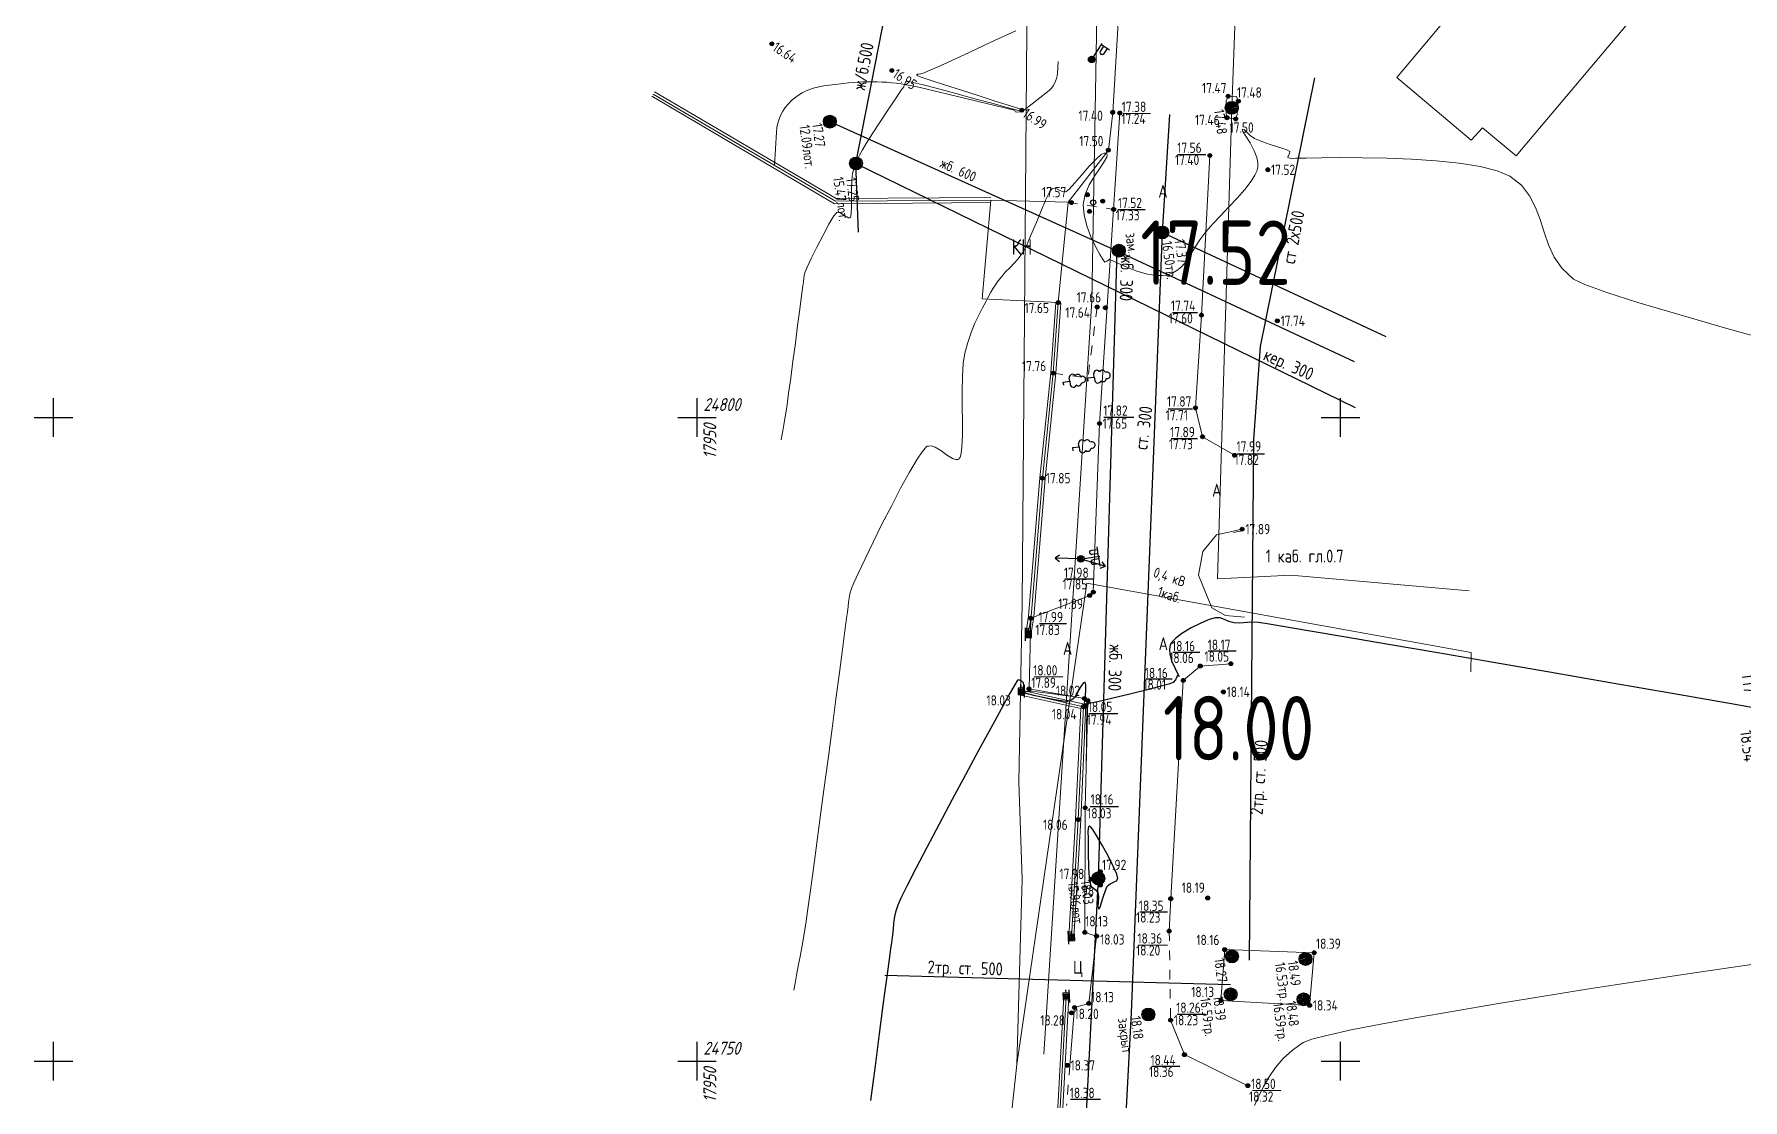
# Model space of a CAD drawing. Header units: metres. Extents: x 2491 to 4492, y 1184 to 2058.
# Drawn here: x 2490.5 to 2623.3, y 1753.3 to 1836 of the extents above; entities that cross this region are included whole.
import ezdxf
from ezdxf.enums import TextEntityAlignment as Align

# ---------------------------------------------------------------- set-up
doc = ezdxf.new("R2010")
doc.units = ezdxf.units.M
doc.linetypes.add('g5_01_5x1_5', pattern=[1.5, 0.75, -0.75])
for name, color, linetype, transparency in [('01_Геодезические пункты', 7, 'Continuous', 0.6), ('02_Сетка', 7, 'Continuous', 0.6), ('03_Здания и строения', 7, 'Continuous', 0.6), ('06_Инженерно-технические сооружения', 7, 'Continuous', 0.6), ('07_Объекты электропередачи', 7, 'Continuous', 0.6), ('10_Границы покрытий и угодий', 7, 'Continuous', 0.6), ('13_Растительность', 7, 'Continuous', 0.6), ('14_Ограждения', 7, 'Continuous', 0.6), ('19_Горизонтали', 7, 'Continuous', 0.6), ('30_Канализация', 7, 'Continuous', 0.6), ('31_Водопровод', 7, 'Continuous', 0.6), ('32_Теплосеть', 7, 'Continuous', 0.6), ('35_Телефон', 7, 'Continuous', 0.6), ('38_Кабели высокого напряжения', 7, 'Continuous', 0.6), ('44_Крышки колодцев', 7, 'Continuous', 0.6), ('45_Номера колодцев', 7, 'Continuous', 0.6), ('61_Отметки высоты поверхности', 7, 'Continuous', 0.6)]:
    doc.layers.add(name, color=color, linetype=linetype, transparency=transparency)
doc.layers.add('Сети_Горизонтали.Вспомогательные', color=1, linetype='Continuous', lineweight=9)
doc.layers.add('Сети_Горизонтали.Основные', color=1, linetype='Continuous', lineweight=30)
doc.layers.add('Сетка', color=7, linetype='Continuous')
doc.styles.add('LIKE11', font='GOST_0.TTF')
doc.styles.add('LIKE14', font='GOST_0.TTF')
doc.styles.add('LIKE17', font='GOST_0.TTF')
doc.styles.add('LIKE32', font='GOST_0.TTF')
doc.styles.add('LIKE36', font='GOST_0.TTF')
doc.styles.add('Line_GUGK', font='GOST_0.TTF')
doc.styles.get("Standard").update_dxf_attribs({"font": 'GOST_0.TTF'})
doc.linetypes.add('133_2', pattern='A,4,[27,GUGK_2005.shx,S=0.8,R=0,X=0,Y=0],4,-2', length=10)
doc.linetypes.add('g5_119_1', pattern='A,4,-1,[31,GUGK_2005.shx,S=0.1,R=0,X=0,Y=0],0.35,[31,GUGK_2005.shx,S=0.08,R=0,X=0,Y=0],3.3,[31,GUGK_2005.shx,S=0.08,R=180,X=0,Y=0],0.35,[31,GUGK_2005.shx,S=0.1,R=180,X=0,Y=0],-1', length=10)
doc.linetypes.add('g5_122_k', pattern='A,1,-1,1.5,-0.4,["К",Line_GUGK,S=1,R=0,X=0,Y=-0.5],-1.5,1.5,-1,4,-1,4,-1,3', length=20.9)
doc.linetypes.add('g5_122_kl', pattern='A,1,-1,1.5,-0.4,["Кл",Line_GUGK,S=1,R=0,X=0,Y=-0.5],-2.4,1.5,-1,4,-1,4,-1,3', length=21.8)
doc.linetypes.add('g5_122_t', pattern='A,1,-1,1.5,-0.4,["Т",Line_GUGK,S=1,R=0,X=0,Y=-0.5],-1.5,1.5,-1,4,-1,4,-1,3', length=20.9)
doc.linetypes.add('g5_122_v', pattern='A,1,-1,1.5,-0.4,["В",Line_GUGK,S=1,R=0,X=0,Y=-0.5],-1.5,1.5,-1,4,-1,4,-1,3', length=20.9)
doc.linetypes.add('g5_472', pattern='A,0,-4,[25,GUGK_2005.shx,S=0.4,R=0,X=0,Y=-0.2],0', length=4)
doc.linetypes.add('g5_475_1', pattern='A,1.25,[25,GUGK_2005.shx,S=0.4,R=0,X=0,Y=0],1.25', length=2.5)
doc.linetypes.add('g5_475_2', pattern='A,1.25,[25,GUGK_2005.shx,S=0.4,R=0,X=0,Y=0],1.25,-0.5', length=3)

# ---------------------------------------------------------------- blocks, each defined once
blk = doc.blocks.new('g5_115_1')
at = {"color": 0}
for points in [[(0, 0), (2, 0)], [(1.65, -0.25), (2, 0), (1.65, 0.25)]]:
    blk.add_lwpolyline(points, dxfattribs=at)
blk = doc.blocks.new('g5_117sv')
h = blk.add_hatch(color=255)
h.paths.add_polyline_path([(-0.04, 0.46, 0.390634), (-0.46, 0, 0.11106), (-0.42, -0.2), (-0.04, 0.02)])
h.paths.add_polyline_path([(0.04, 0.02), (0.42, -0.2, 0.11106), (0.46, 0, 0.390634), (0.04, 0.46)])
h.paths.add_polyline_path([(-0.38, -0.26, 0.524447), (0.38, -0.26), (0, -0.04)])
at = {"color": 0}
for points in [[(0, 0.5), (0, 0)], [(0, 0), (-0.43, -0.25)], [(0.43, -0.25), (0, 0)]]:
    blk.add_lwpolyline(points, dxfattribs=at)
blk.add_circle((0, 0), 0.5, dxfattribs=at)
blk = doc.blocks.new('g5_117t')
h = blk.add_hatch(color=255)
h.paths.add_polyline_path([(-0.04, -0.04), (-0.46, -0.04, 0.367426), (-0.04, -0.46)])
h.paths.add_polyline_path([(0.04, -0.46, 0.367426), (0.46, -0.04), (0.04, -0.04)])
h.paths.add_polyline_path([(0.46, 0.04, 0.921954), (-0.46, 0.04)])
at = {"color": 0}
for points in [[(-0.5, 0), (0.5, 0)], [(0, -0.5), (0, 0)]]:
    blk.add_lwpolyline(points, dxfattribs=at)
blk.add_circle((0, 0), 0.5, dxfattribs=at)
blk = doc.blocks.new('g5_395_1')
h = blk.add_hatch(color=0)
h.paths.add_polyline_path([(-0.15, 0.75, 1), (0.15, 0.75, 1)])
h.paths.add_polyline_path([(-0.5, -0.37, 1), (-0.8, -0.37, 1)])
h.paths.add_polyline_path([(0.8, -0.37, 1), (0.5, -0.37, 1)])
at = {"color": 0}
for centre, radius in [((0, 0), 0.2), ((0, 0.75), 0.15), ((-0.65, -0.37), 0.15), ((0.65, -0.37), 0.15)]:
    blk.add_circle(centre, radius, dxfattribs=at)
blk = doc.blocks.new('g5_117v')
h = blk.add_hatch(color=255)
h.paths.add_polyline_path([(-0.46, 0.04), (0.46, 0.04, 0.921954)])
h.paths.add_polyline_path([(0.46, -0.04), (-0.46, -0.04, 0.921954)])
at = {"color": 0}
blk.add_line((-0.5, 0), (0.5, 0), dxfattribs=at)
blk.add_circle((0, 0), 0.5, dxfattribs=at)
blk = doc.blocks.new('g5_388_1')
at = {"color": 0}
blk.add_lwpolyline([(0, 0.5), (0.26, 0.5, 0.798042), (0.36, 0.97, 0.636328), (0.23, 1.41, 0.533064), (0, 1.75, 0.533064), (-0.23, 1.41, 0.636328), (-0.36, 0.97, 0.798042), (-0.26, 0.5)], format="xyb", dxfattribs=at)
for points in [[(0, 0.5), (-0.26, 0.5)], [(0.25, 0), (0, 0), (0, 0.5)]]:
    blk.add_lwpolyline(points, dxfattribs=at)
blk = doc.blocks.new('g5_110_1e')
h = blk.add_hatch(color=255)
edge = h.paths.add_edge_path()
edge.add_arc((0, 0), 0.212, 0, 360)
at = {"color": 0}
for p, q in [((0, 1.38), (-0.75, 1.38)), ((0, 0.25), (0, 1.5)), ((0, 1.38), (0.75, 1.38))]:
    blk.add_line(p, q, dxfattribs=at)
for points in [[(-0.2, 1.38), (-0.2, 0.93, -1.040016), (-0.55, 0.93), (-0.55, 1.38)], [(0.2, 1.38), (0.2, 0.93, 1.040016), (0.55, 0.93), (0.55, 1.38)]]:
    blk.add_lwpolyline(points, format="xyb", dxfattribs=at)
blk.add_circle((0, 0), 0.25, dxfattribs=at)
blk = doc.blocks.new('g5_474a_2')
h = blk.add_hatch(color=255)
h.paths.add_polyline_path([(0.2125, 0.2125), (-0.2125, 0.2125), (-0.2125, -0.2125), (0.2125, -0.2125)])
edge = h.paths.add_edge_path(flags=16)
edge.add_arc((0, 0), 0.0975, 180, 540)
h = blk.add_hatch(color=0)
edge = h.paths.add_edge_path()
edge.add_arc((0, 0), 0.06, 0, 360)
at = {"color": 0}
blk.add_line((0, -0.25), (0, -0.5), dxfattribs=at)
blk.add_lwpolyline([(0.25, 0.25), (-0.25, 0.25), (-0.25, -0.25), (0.25, -0.25)], close=True, dxfattribs=at)
blk.add_lwpolyline([(0.25, -0.5), (0.25, 0.5)], dxfattribs=at)
blk.add_circle((0, 0), 0.06, dxfattribs=at)
blk = doc.blocks.new('g5_474a_1')
h = blk.add_hatch(color=255)
h.paths.add_polyline_path([(-0.2125, -0.2125), (0.2125, -0.2125), (0.2125, 0.2125), (-0.2125, 0.2125)])
edge = h.paths.add_edge_path(flags=16)
edge.add_arc((0, 0), 0.0975, 0, 360)
h = blk.add_hatch(color=0)
edge = h.paths.add_edge_path()
edge.add_arc((0, 0), 0.06, 0, 360)
at = {"color": 0}
blk.add_line((0, 0.25), (0, 0.5), dxfattribs=at)
blk.add_lwpolyline([(-0.25, -0.25), (0.25, -0.25), (0.25, 0.25), (-0.25, 0.25)], close=True, dxfattribs=at)
blk.add_lwpolyline([(0.25, -0.5), (0.25, 0.5)], dxfattribs=at)
blk.add_circle((0, 0), 0.06, dxfattribs=at)
blk = doc.blocks.new('g5_117')
h = blk.add_hatch(color=255)
h.paths.add_polyline_path([(-0.3, 0.35), (0.35, -0.3, 0.177899), (0.46, 0, 0.639215)])
h.paths.add_polyline_path([(-0.35, 0.3, 0.177899), (-0.46, 0, 0.639215), (0.3, -0.35)])
at = {"color": 0}
blk.add_lwpolyline([(0.35, -0.35), (-0.35, 0.35)], dxfattribs=at)
blk.add_circle((0, 0), 0.5, dxfattribs=at)
blk = doc.blocks.new('g5_012')
at = {"color": 92}
for points in [[(0, -1.5), (0, 1.5)], [(-1.5, 0), (1.5, 0)]]:
    blk.add_lwpolyline(points, dxfattribs=at)
blk = doc.blocks.new('g5_330')
blk.add_hatch(color=0).paths.add_polyline_path([(0.15, 0, 1), (-0.15, 0, 1)])
at = {"color": 0}
blk.add_circle((0, 0), 0.15, dxfattribs=at)
blk = doc.blocks.new('g5_117kl')
h = blk.add_hatch(color=255)
h.paths.add_polyline_path([(0.42, 0.2, 0.633652), (-0.42, 0.2)])
h.paths.add_polyline_path([(-0.45, 0.12, 0.067116), (-0.46, 0, 0.067116), (-0.45, -0.12), (0.45, -0.12, 0.067116), (0.46, 0, 0.067116), (0.45, 0.12)])
h.paths.add_polyline_path([(-0.42, -0.2, 0.633652), (0.42, -0.2)])
at = {"color": 0}
for p, q in [((-0.47, 0.16), (0.47, 0.16)), ((-0.47, -0.16), (0.47, -0.16))]:
    blk.add_line(p, q, dxfattribs=at)
blk.add_circle((0, 0), 0.5, dxfattribs=at)
blk = doc.blocks.new('g5_118')
h = blk.add_hatch(color=255)
edge = h.paths.add_edge_path()
edge.add_arc((0, 0), 0.463, 0, 360)
at = {"color": 0}
blk.add_circle((0, 0), 0.5, dxfattribs=at)
blk = doc.blocks.new('g5_110_1c')
h = blk.add_hatch(color=255)
edge = h.paths.add_edge_path()
edge.add_arc((0, 0), 0.212, 0, 360)
edge = h.paths.add_edge_path(flags=16)
edge.add_arc((0, 0), 0.0975, 0, 360)
h = blk.add_hatch(color=0)
edge = h.paths.add_edge_path()
edge.add_arc((0, 0), 0.06, 0, 360)
at = {"color": 0}
for p, q in [((0, 0.25), (0, 1.5)), ((0, 1.38), (0.75, 1.38))]:
    blk.add_line(p, q, dxfattribs=at)
blk.add_lwpolyline([(0.2, 1.38), (0.2, 0.93, 1.040016), (0.55, 0.93), (0.55, 1.38)], format="xyb", dxfattribs=at)
for radius in [0.25, 0.06]:
    blk.add_circle((0, 0), radius, dxfattribs=at)
blk = doc.blocks.new('g5_117kb')
h = blk.add_hatch(color=255)
h.paths.add_polyline_path([(0.04, 0.04), (0.46, 0.04, 0.367426), (0.04, 0.46)])
h.paths.add_polyline_path([(-0.04, 0.46, 0.367426), (-0.46, 0.04), (-0.04, 0.04)])
h.paths.add_polyline_path([(-0.04, -0.04), (-0.46, -0.04, 0.367426), (-0.04, -0.46)])
h.paths.add_polyline_path([(0.04, -0.46, 0.367426), (0.46, -0.04), (0.04, -0.04)])
at = {"color": 0}
for points in [[(-0.5, 0), (0.5, 0)], [(0, 0.5), (0, -0.5)]]:
    blk.add_lwpolyline(points, dxfattribs=at)
blk.add_circle((0, 0), 0.5, dxfattribs=at)

msp = doc.modelspace()

# ---------------------------------------------------------------- linework, layer by layer
at = {"layer": '03_Здания и строения', "color": 7, "linetype": 'Continuous', "lineweight": 20, "flags": 128}
for points in [[(2681.34, 1847.26), (2641.2, 1880.25), (2646.41, 1886.89), (2649.08, 1884.79), (2676.67, 1917.59), (2676.81, 1917.74), (2667.77, 1925.36), (2667.7, 1925.18), (2638.91, 1891.34), (2617.85, 1908.78), (2610.62, 1900.19), (2639.34, 1876.2), (2633.67, 1869.41), (2629.85, 1872.5), (2596.41, 1832.67), (2602.19, 1827.79), (2603.05, 1828.76), (2605.67, 1826.57), (2639.47, 1866.67), (2674.07, 1838.45), (2681.34, 1847.26)], [(2570.86, 1822.98), (2570.1, 1815.18), (2564.19, 1815.48), (2564.85, 1823.15), (2570.86, 1822.98)]]:
    msp.add_lwpolyline(points, dxfattribs=at)
at = {"layer": '06_Инженерно-технические сооружения', "color": 7, "linetype": 'Continuous', "lineweight": 20, "flags": 128}
for points in [[(2583.3, 1831.21), (2583.14, 1830.85), (2583.15, 1829.87), (2583.21, 1829.54), (2583.89, 1829.45), (2583.99, 1829.78), (2584.09, 1830.83), (2583.95, 1831.18), (2583.3, 1831.21)], [(2572.67, 1770.39), (2573.36, 1770.98), (2573.37, 1769.94), (2572.67, 1770.39)], [(2589.63, 1760.59), (2582.74, 1760.96), (2583.03, 1764.92), (2589.98, 1764.68), (2589.63, 1760.59)]]:
    msp.add_lwpolyline(points, dxfattribs=at)
at = {"layer": '10_Границы покрытий и угодий', "color": 7, "linetype": 'Continuous', "lineweight": 20, "flags": 128}
for points in [[(2574.88, 1829.91), (2574.4, 1822.42), (2573.3, 1805.79), (2572.82, 1792.69), (2572.54, 1792.43), (2567.96, 1790.66), (2567.83, 1785.18), (2572.13, 1784.43), (2572.39, 1784.27), (2572.19, 1775.93), (2572.16, 1766.26), (2573.08, 1765.97), (2572.47, 1760.74), (2571.36, 1760.42), (2571, 1755.92)], [(2581.88, 1826.61), (2581.23, 1814.21), (2580.76, 1807), (2581.31, 1804.76), (2583.8, 1803.32)], [(2584.39, 1797.58), (2582.4, 1797.14), (2581.32, 1795.84), (2581, 1794.02), (2582.04, 1791.48), (2583.09, 1790.88), (2584.57, 1790.75)], [(2583.51, 1787.13), (2581.13, 1786.95), (2579.81, 1785.83), (2578.84, 1768.88), (2578.72, 1766.36)], [(2578.83, 1759.44), (2579.9, 1756.76), (2584.83, 1754.35)]]:
    msp.add_lwpolyline(points, dxfattribs=at)
at = {"layer": '10_Границы покрытий и угодий', "color": 7, "linetype": 'g5_01_5x1_5', "lineweight": 20, "flags": 128}
for points in [[(2570.86, 1822.98), (2574.26, 1822.44)], [(2569.71, 1809.7), (2572.4, 1809.33), (2573.12, 1814.84), (2573.76, 1814.78)], [(2578.72, 1766.36), (2578.83, 1759.44)], [(2571, 1755.92), (2570.75, 1752.81)]]:
    msp.add_lwpolyline(points, dxfattribs=at)
at = {"layer": '14_Ограждения', "color": 7, "linetype": 'g5_475_2', "lineweight": 20, "flags": 128}
msp.add_lwpolyline([(2574.33, 1829.96), (2574.83, 1838.23)], dxfattribs=at)
at = {"layer": '14_Ограждения', "color": 7, "linetype": 'Continuous', "lineweight": 20, "flags": 128}
for points in [[(2564.85, 1822.95), (2552.72, 1822.86), (2538.52, 1831.21)], [(2564.85, 1823.35), (2552.83, 1823.26), (2538.72, 1831.55)], [(2567.57, 1789.44), (2567.79, 1790.82), (2568.68, 1801.56), (2569.51, 1809.72), (2569.9, 1815.2)], [(2567.97, 1789.38), (2568.19, 1790.77), (2569.08, 1801.52), (2569.91, 1809.69), (2570.3, 1815.17)], [(2570.92, 1765.88), (2571.44, 1775.03), (2571.84, 1783.64), (2567.2, 1784.68), (2567.06, 1784.87)], [(2571.32, 1765.85), (2571.84, 1775.01), (2572.25, 1783.95), (2567.44, 1785.03), (2567.39, 1785.1)], [(2563.75, 1726.16), (2568.75, 1725.55), (2569.94, 1743.04), (2570.92, 1761.28)], [(2563.8, 1726.56), (2568.38, 1726), (2569.54, 1743.06), (2570.52, 1761.3)]]:
    msp.add_lwpolyline(points, dxfattribs=at)
at = {"layer": '14_Ограждения', "color": 7, "linetype": 'g5_472', "lineweight": 20, "flags": 128}
for points in [[(2564.85, 1823.15), (2552.78, 1823.06), (2538.62, 1831.38)], [(2567.77, 1789.41), (2567.99, 1790.8), (2568.88, 1801.54), (2569.71, 1809.7), (2570.1, 1815.18)], [(2571.12, 1765.86), (2571.64, 1775.02), (2572.05, 1783.79), (2567.32, 1784.86), (2567.23, 1784.99)], [(2563.78, 1726.36), (2568.56, 1725.78), (2569.74, 1743.05), (2570.72, 1761.29)]]:
    msp.add_lwpolyline(points, dxfattribs=at)
at = {"layer": '14_Ограждения', "color": 7, "linetype": 'g5_475_1', "lineweight": 20, "flags": 128}
msp.add_lwpolyline([(2570.86, 1822.98), (2573.99, 1827.02), (2574.33, 1829.96)], dxfattribs=at)
at = {"layer": '19_Горизонтали', "color": 32, "linetype": 'Continuous', "lineweight": 20, "flags": 128}
for points, elevation in [([(2570.1, 1833.92), (2570.04, 1833.01, -0.213984), (2569.26, 1831.54), (2567.47, 1830.15, 0.074434), (2567.42, 1830.1), (2567.42, 1830.1, -0.0579), (2567.38, 1830.05), (2567.37, 1830.04, -0.200094), (2567.29, 1830.01), (2567.28, 1830.01, 0.038597), (2567.18, 1830.01), (2566.84, 1829.98, -0.359513), (2566.76, 1830.04), (2566.76, 1830.04, 0.269321), (2566.67, 1830.12), (2559.36, 1831.88, 0.091132), (2553.42, 1832.21), (2551.86, 1832.01, 0.154652), (2549.35, 1830.85), (2549.35, 1830.85, 0.196486), (2548.2, 1828.43), (2548.06, 1825.84)], 17), ([(2571.44, 1784.55), (2568.08, 1784.99, 0.09921), (2567.56, 1784.95), (2567.3, 1784.88)], 18), ([(2572.19, 1784.39), (2572.26, 1784.31, -0.18605), (2572.32, 1784.13), (2572.26, 1778.77)], 18), ([(2573.3, 1770.16), (2573.28, 1770.38, 0.519658), (2573.05, 1770.51), (2573.05, 1770.51, 0.609621), (2573.04, 1770.3), (2573.3, 1770.16)], 18)]:
    msp.add_lwpolyline(points, format="xyb", dxfattribs=dict(at, elevation=elevation))
at = {"layer": '19_Горизонтали', "color": 32, "linetype": 'Continuous', "lineweight": 20, "elevation": 18, "flags": 128}
msp.add_lwpolyline([(2584.38, 1797.46), (2583.72, 1797.33)], dxfattribs=at)
at = {"layer": '30_Канализация', "color": 12, "linetype": 'g5_122_k', "lineweight": 30, "flags": 128}
for points in [[(2554.57, 1820.66), (2554.38, 1825.99), (2557.9, 1843.99)], [(2554.38, 1825.99), (2593.18, 1807.02)]]:
    msp.add_lwpolyline(points, dxfattribs=at)
at = {"layer": '30_Канализация', "color": 42, "linetype": 'g5_122_kl', "lineweight": 30, "flags": 128}
for points in [[(2552.35, 1829.24), (2574.65, 1819.21)], [(2574.65, 1819.21), (2573.21, 1770.45)], [(2574.65, 1819.21), (2593.1, 1810.61)], [(2573.21, 1770.45), (2565.79, 1625.95), (2660.18, 1571.13), (2816.62, 1488.59), (2949.95, 1381.6), (3024.48, 1321.01), (3045.27, 1304.23), (3096.52, 1320.25), (3183.38, 1424.58), (3235.91, 1417.46), (3257.9, 1413.34), (3277.77, 1408.37)]]:
    msp.add_lwpolyline(points, dxfattribs=at)
at = {"layer": '31_Водопровод', "color": 94, "linetype": 'g5_122_v', "lineweight": 30, "flags": 128}
for points in [[(2568.54, 1604.58), (2570.24, 1623.96), (2570.05, 1625.99), (2570.33, 1656.29), (2571.86, 1676.81), (2573.57, 1717.66), (2575.8, 1760.02), (2578.19, 1820.63), (2578.78, 1829.78)], [(2578.19, 1820.63), (2595.54, 1812.54)]]:
    msp.add_lwpolyline(points, dxfattribs=at)
at = {"layer": '32_Теплосеть', "color": 5, "linetype": 'g5_122_t', "lineweight": 30, "flags": 128}
for points in [[(2590, 1832.65), (2585.78, 1811.76), (2585.27, 1804.54), (2584.92, 1764.1)], [(2583.49, 1762.19), (2556.63, 1762.91)]]:
    msp.add_lwpolyline(points, dxfattribs=at)
at = {"layer": '35_Телефон', "color": 6, "linetype": '133_2', "lineweight": 20, "flags": 128}
msp.add_lwpolyline([(2602.02, 1792.79), (2588.18, 1794), (2582.48, 1793.71), (2583.58, 1830.31), (2583.88, 1838.03)], dxfattribs=at)
at = {"layer": '38_Кабели высокого напряжения', "color": 1, "linetype": 'g5_119_1', "lineweight": 20, "flags": 128}
for points in [[(2567.71, 1842.74), (2567.3, 1791.81), (2567.03, 1777.93), (2567.3, 1770.4), (2566.88, 1755.99)], [(2573.17, 1841.9), (2572.7, 1815.31), (2568.98, 1756.81)], [(2602.16, 1786.49), (2602.17, 1787.99), (2572.32, 1793.39), (2566.88, 1755.99)], [(2544.14, 1725.89), (2563.25, 1722.64), (2566.88, 1755.99)]]:
    msp.add_lwpolyline(points, dxfattribs=at)
at = {"layer": '61_Отметки высоты поверхности', "flags": 128}
for points in [[(2575.13, 1829.89), (2577.27, 1829.88)], [(2579.38, 1826.69), (2581.56, 1826.69)], [(2574.73, 1822.41), (2576.84, 1822.41)], [(2578.98, 1814.42), (2580.93, 1814.41)], [(2578.65, 1806.93), (2580.52, 1806.94)], [(2573.65, 1806.27), (2575.97, 1806.27)], [(2578.88, 1804.62), (2580.93, 1804.63)], [(2584.01, 1803.44), (2586.13, 1803.43)], [(2570.6, 1793.73), (2572.85, 1793.73)], [(2568.63, 1790.24), (2570.73, 1790.24)], [(2578.99, 1788.02), (2581.11, 1788.03)], [(2581.75, 1788.12), (2583.93, 1788.12)], [(2568.22, 1786.11), (2570.45, 1786.13)], [(2576.92, 1785.95), (2578.95, 1785.95)], [(2572.48, 1783.27), (2574.73, 1783.26)], [(2572.58, 1776.03), (2574.79, 1776.03)], [(2576.44, 1767.85), (2578.59, 1767.86)], [(2576.33, 1765.28), (2578.59, 1765.27)], [(2579.35, 1759.9), (2581.57, 1759.9)], [(2577.36, 1755.87), (2579.55, 1755.87)], [(2585.18, 1753.99), (2587.4, 1753.97)], [(2571.06, 1753.3), (2573.38, 1753.3)]]:
    msp.add_lwpolyline(points, dxfattribs=at)
at = {"layer": 'Сети_Горизонтали.Вспомогательные', "color": 42, "linetype": 'Continuous', "lineweight": 9, "flags": 128}
for points, elevation in [([(2566.79, 1836.29), (2564.87, 1835.41), (2563.18, 1834.62), (2561.77, 1833.97), (2560.68, 1833.47), (2559.97, 1833.15), (2559.69, 1833.02), (2559.42, 1832.96), (2559.19, 1832.92), (2559.09, 1832.85), (2559.37, 1832.73), (2560.14, 1832.47), (2561.25, 1832.1), (2562.57, 1831.67), (2563.96, 1831.23), (2565.28, 1830.81), (2566.39, 1830.46), (2567.04, 1830.26), (2567.34, 1830.16), (2567.43, 1830.13), (2567.45, 1830.13), (2567.44, 1830.12), (2567.42, 1830.09), (2567.4, 1830.07), (2567.34, 1830.01), (2567.03, 1830.09), (2566.21, 1830.31), (2565.03, 1830.64), (2563.62, 1831.02), (2562.13, 1831.42), (2560.71, 1831.8), (2559.5, 1832.11), (2558.79, 1832.29), (2558.45, 1832.36), (2558.33, 1832.38), (2558.3, 1832.38), (2558.27, 1832.36), (2558.23, 1832.31), (2558.17, 1832.21), (2558.13, 1832.05), (2558.09, 1831.93), (2558.02, 1831.84), (2557.95, 1831.76), (2557.79, 1831.52), (2557.39, 1830.94), (2556.85, 1830.13), (2556.25, 1829.21), (2555.66, 1828.31), (2555.18, 1827.55), (2554.88, 1827.05), (2554.66, 1826.64), (2554.49, 1826.31), (2554.35, 1826), (2554.23, 1825.66), (2554.12, 1825.22), (2554.05, 1824.68), (2554.03, 1823.99), (2554.04, 1823.24), (2554.04, 1822.56), (2554.02, 1822.12), (2553.99, 1821.89), (2553.95, 1821.81), (2553.93, 1821.78), (2553.89, 1821.77), (2553.81, 1821.77), (2553.66, 1821.83), (2553.45, 1821.98), (2553.17, 1822.16), (2552.9, 1822.19), (2552.66, 1821.92), (2552.28, 1821.28), (2551.82, 1820.42), (2551.34, 1819.49), (2550.91, 1818.61), (2550.59, 1817.92), (2550.43, 1817.57), (2550.36, 1817.31), (2550.33, 1817.08), (2550.3, 1816.8), (2550.26, 1816.47), (2550.16, 1815.72), (2550.02, 1814.67), (2549.85, 1813.41), (2549.67, 1812.03), (2549.48, 1810.63), (2549.31, 1809.3), (2549.15, 1808.15), (2549.03, 1807.27), (2548.96, 1806.75), (2548.86, 1806.18), (2548.77, 1805.68), (2548.69, 1805.23), (2548.62, 1804.84), (2548.56, 1804.51)], 17), ([(2625.98, 1812.07), (2621.87, 1813.22), (2618.23, 1814.27), (2615.14, 1815.19), (2612.71, 1815.97), (2611.01, 1816.58), (2610.13, 1817.01), (2609.26, 1817.82), (2608.64, 1818.72), (2608.19, 1819.67), (2607.85, 1820.65), (2607.53, 1821.63), (2607.18, 1822.58), (2606.72, 1823.48), (2606.08, 1824.29), (2605.19, 1824.99), (2604.21, 1825.42), (2602.87, 1825.75), (2601.26, 1826.01), (2599.46, 1826.19), (2597.55, 1826.32), (2595.62, 1826.39), (2593.75, 1826.43), (2592.03, 1826.44), (2590.54, 1826.42), (2589.36, 1826.41), (2588.57, 1826.39), (2588.27, 1826.38), (2588.06, 1826.4), (2587.94, 1826.46), (2587.97, 1826.59), (2588.06, 1826.77), (2588.08, 1826.93), (2587.81, 1827.06), (2587.22, 1827.26), (2586.48, 1827.5), (2585.79, 1827.74), (2585.34, 1827.92), (2585.02, 1828.16), (2584.75, 1828.43), (2584.54, 1828.63), (2584.39, 1828.66), (2584.44, 1828.48), (2584.68, 1828.11), (2585.01, 1827.58), (2585.33, 1826.97), (2585.53, 1826.45), (2585.61, 1826.06), (2585.61, 1825.81), (2585.6, 1825.69), (2585.58, 1825.6), (2585.52, 1825.4), (2585.37, 1825.08), (2585.08, 1824.61), (2584.59, 1823.97), (2584, 1823.3), (2583.36, 1822.62), (2582.72, 1821.94), (2582.1, 1821.29), (2581.57, 1820.69), (2581.09, 1820.06), (2580.71, 1819.46), (2580.38, 1818.9), (2580.05, 1818.4), (2579.68, 1817.97), (2579.32, 1817.68), (2579, 1817.5), (2578.75, 1817.4), (2578.61, 1817.36), (2578.47, 1817.32), (2578.18, 1817.28), (2577.7, 1817.28), (2577.04, 1817.38), (2576.2, 1817.62), (2575.42, 1817.92), (2574.77, 1818.22), (2574.29, 1818.44), (2574.07, 1818.53), (2573.87, 1818.4), (2573.71, 1818.33), (2573.58, 1818.5), (2573.32, 1818.92), (2572.99, 1819.54), (2572.64, 1820.3), (2572.33, 1821.14), (2572.11, 1821.99), (2572.04, 1822.8), (2572.18, 1823.57), (2572.5, 1824.32), (2572.92, 1825.01), (2573.35, 1825.64), (2573.69, 1826.16), (2573.86, 1826.48), (2573.89, 1826.66), (2573.86, 1826.75), (2573.82, 1826.78), (2573.78, 1826.8), (2573.66, 1826.8), (2573.43, 1826.68), (2573.06, 1826.36), (2572.51, 1825.78), (2571.93, 1825.11), (2571.39, 1824.48), (2570.95, 1823.99), (2570.68, 1823.78), (2570.39, 1823.8), (2570.12, 1823.93), (2569.87, 1824.06), (2569.62, 1824.05), (2569.42, 1823.77), (2569.12, 1823.15), (2568.76, 1822.3), (2568.37, 1821.35), (2567.98, 1820.41), (2567.62, 1819.6), (2567.33, 1819.05), (2566.98, 1818.57), (2566.65, 1818.21), (2566.33, 1817.89), (2566.01, 1817.57), (2565.71, 1817.21), (2565.44, 1816.86), (2565.23, 1816.57), (2565.05, 1816.3), (2564.87, 1816), (2564.66, 1815.61), (2564.46, 1815.24), (2564.21, 1814.77), (2563.92, 1814.21), (2563.62, 1813.57), (2563.33, 1812.86), (2563.06, 1812.08), (2562.83, 1811.24), (2562.71, 1810.44), (2562.65, 1809.43), (2562.63, 1808.3), (2562.64, 1807.11), (2562.65, 1805.94), (2562.65, 1804.88), (2562.61, 1803.99), (2562.55, 1803.45), (2562.48, 1803.18), (2562.41, 1803.07), (2562.38, 1803.03), (2562.31, 1803), (2562.15, 1802.98), (2561.89, 1803.06), (2561.5, 1803.31), (2560.97, 1803.69), (2560.54, 1803.95), (2560.22, 1804.05), (2560.02, 1804.04), (2559.92, 1804.02), (2559.87, 1803.99), (2559.75, 1803.88), (2559.52, 1803.6), (2559.13, 1803.01), (2558.53, 1802), (2557.85, 1800.76), (2557.13, 1799.38), (2556.4, 1797.96), (2555.71, 1796.56), (2555.09, 1795.28), (2554.58, 1794.19), (2554.21, 1793.4), (2554.03, 1792.97), (2553.91, 1792.57), (2553.84, 1792.23), (2553.81, 1791.92), (2553.77, 1791.57), (2553.72, 1791.14), (2553.65, 1790.67), (2553.52, 1789.68), (2553.33, 1788.24), (2553.09, 1786.44), (2552.82, 1784.37), (2552.52, 1782.1), (2552.21, 1779.73), (2551.89, 1777.33), (2551.58, 1774.99), (2551.29, 1772.79), (2551.02, 1770.83), (2550.8, 1769.17), (2550.62, 1767.91), (2550.51, 1767.13), (2550.35, 1766.14), (2550.19, 1765.23), (2550.04, 1764.39), (2549.9, 1763.63), (2549.77, 1762.93), (2549.65, 1762.31), (2549.55, 1761.77)], 17.5), ([(2626.15, 1764.07), (2622.55, 1763.56), (2618.83, 1763.02), (2615.07, 1762.45), (2611.32, 1761.87), (2607.66, 1761.29), (2604.15, 1760.71), (2600.85, 1760.15), (2597.83, 1759.62), (2595.15, 1759.13), (2592.87, 1758.68), (2591.07, 1758.28), (2589.8, 1757.96), (2589.13, 1757.7), (2588.29, 1757.11), (2587.58, 1756.46), (2586.98, 1755.76), (2586.48, 1755.03), (2586.05, 1754.28), (2585.68, 1753.53), (2585.34, 1752.8)], 18.5)]:
    msp.add_lwpolyline(points, dxfattribs=dict(at, elevation=elevation))
at = {"layer": 'Сети_Горизонтали.Основные', "color": 40, "linetype": 'Continuous', "lineweight": 30, "elevation": 18, "flags": 128}
msp.add_lwpolyline([(2627.51, 1783.09), (2622.69, 1783.95), (2617.81, 1784.81), (2612.98, 1785.65), (2608.27, 1786.47), (2603.77, 1787.25), (2599.58, 1787.97), (2595.77, 1788.63), (2592.44, 1789.2), (2589.67, 1789.67), (2587.56, 1790.03), (2586.17, 1790.26), (2585.62, 1790.34), (2585.18, 1790.35), (2584.81, 1790.33), (2584.48, 1790.3), (2584.15, 1790.28), (2583.77, 1790.31), (2583.34, 1790.41), (2583.01, 1790.57), (2582.68, 1790.69), (2582.28, 1790.7), (2581.83, 1790.57), (2581.17, 1790.29), (2580.42, 1789.91), (2579.7, 1789.47), (2579.22, 1789.1), (2578.95, 1788.82), (2578.83, 1788.65), (2578.79, 1788.56), (2578.76, 1788.46), (2578.73, 1788.24), (2578.76, 1787.86), (2578.91, 1787.35), (2579.17, 1786.75), (2579.36, 1786.38), (2579.47, 1786.19), (2579.5, 1786.14), (2579.5, 1786.13), (2579.49, 1786.13), (2579.47, 1786.15), (2579.42, 1786.2), (2579.36, 1786.23), (2579.31, 1786.12), (2579.21, 1785.88), (2579.03, 1785.66), (2578.68, 1785.54), (2577.89, 1785.33), (2576.8, 1785.05), (2575.56, 1784.74), (2574.34, 1784.45), (2573.27, 1784.2), (2572.62, 1784.07), (2572.31, 1784.01), (2572.21, 1783.99), (2572.19, 1783.99), (2572.17, 1784.02), (2572.15, 1784.08), (2572.17, 1784.19), (2572.19, 1784.39), (2572.21, 1784.66), (2572.24, 1785.09), (2572.25, 1785.5), (2572.19, 1785.7), (2572.03, 1785.61), (2571.85, 1785.35), (2571.69, 1785.08), (2571.6, 1784.89), (2571.55, 1784.72), (2571.44, 1784.55), (2571.27, 1784.39), (2571.07, 1784.27), (2570.81, 1784.2), (2570.47, 1784.23), (2569.83, 1784.32), (2569.06, 1784.47), (2568.31, 1784.64), (2567.81, 1784.77), (2567.55, 1784.85), (2567.45, 1784.9), (2567.42, 1784.92), (2567.4, 1784.96), (2567.37, 1785.06), (2567.38, 1785.22), (2567.42, 1785.44), (2567.41, 1785.65), (2567.27, 1785.78), (2567.11, 1785.85), (2566.94, 1785.84), (2566.76, 1785.55), (2566.32, 1784.78), (2565.67, 1783.6), (2564.85, 1782.11), (2563.91, 1780.38), (2562.9, 1778.51), (2561.86, 1776.57), (2560.84, 1774.66), (2559.89, 1772.85), (2559.04, 1771.23), (2558.35, 1769.89), (2557.87, 1768.91), (2557.63, 1768.38), (2557.46, 1767.83), (2557.36, 1767.37), (2557.3, 1766.95), (2557.26, 1766.53), (2557.21, 1766.05), (2557.13, 1765.47), (2557.06, 1764.98), (2556.93, 1763.96), (2556.73, 1762.48), (2556.48, 1760.6), (2556.19, 1758.38), (2555.86, 1755.9), (2555.51, 1753.2)], dxfattribs=at)
msp.add_lwpolyline([(2572.61, 1769.94), (2572.64, 1769.88), (2572.72, 1769.79), (2572.84, 1769.69), (2573, 1769.57), (2573.18, 1769.35), (2573.22, 1769.02), (2573.19, 1768.6), (2573.17, 1768.24), (2573.24, 1768.07), (2573.35, 1768.21), (2573.47, 1768.58), (2573.61, 1769.06), (2573.76, 1769.52), (2573.91, 1769.84), (2574.14, 1770.04), (2574.4, 1770.15), (2574.62, 1770.27), (2574.74, 1770.45), (2574.65, 1770.79), (2574.37, 1771.41), (2573.97, 1772.21), (2573.51, 1773.04), (2573.07, 1773.79), (2572.78, 1774.24), (2572.62, 1774.44), (2572.55, 1774.51), (2572.53, 1774.51), (2572.5, 1774.5), (2572.45, 1774.45), (2572.41, 1774.32), (2572.4, 1774.05), (2572.41, 1773.64), (2572.42, 1773.19), (2572.42, 1772.82), (2572.42, 1772.45), (2572.43, 1772.07), (2572.44, 1771.69), (2572.46, 1771.32), (2572.48, 1770.89), (2572.5, 1770.51), (2572.54, 1770.2), (2572.61, 1769.94)], close=True, dxfattribs=at)

# ---------------------------------------------------------------- block references
at = {"layer": '02_Сетка', "color": 92, "linetype": 'Continuous', "lineweight": 15, "ltscale": 0.5}
for p in [(2492.03, 1806.26), (2542.03, 1806.26), (2592.03, 1806.26), (2492.03, 1756.26), (2542.03, 1756.26), (2592.03, 1756.26)]:
    msp.add_blockref('g5_012', p, dxfattribs=at)
at = {"layer": '07_Объекты электропередачи', "color": 7, "linetype": 'Continuous', "lineweight": 20}
for name, p, rotation in [('g5_110_1c', (2572.69, 1834.07, 17.01), 326.3099380122847), ('g5_115_1', (2571.85, 1795.28, 17.91), 178.7974545829272), ('g5_110_1e', (2571.85, 1795.28, 17.91), 277.5631784342272), ('g5_115_1', (2571.85, 1795.28, 17.91), 343.1608889589199)]:
    msp.add_blockref(name, p, dxfattribs=dict(at, rotation=rotation))
at = {"layer": '13_Растительность', "color": 92, "linetype": 'Continuous', "lineweight": 20, "rotation": 277.5631784342272}
for name, p in [('g5_395_1', (2572.81, 1822.96, 17.57)), ('g5_388_1', (2570.49, 1809.01, 17.6)), ('g5_388_1', (2572.4, 1809.33, 17.7)), ('g5_388_1', (2571.22, 1803.92, 17.66))]:
    msp.add_blockref(name, p, dxfattribs=at)
at = {"layer": '14_Ограждения', "color": 7, "linetype": 'Continuous', "lineweight": 20}
for name, p, rotation in [('g5_474a_2', (2567.77, 1789.41, 17.88), 180.5641203504203), ('g5_474a_1', (2567.23, 1784.99, 17.89), 0.5641563225990432), ('g5_474a_2', (2571.12, 1765.86, 18.2), 182.5631254751862), ('g5_474a_1', (2570.72, 1761.29, 18.25), 2.563161447365001)]:
    msp.add_blockref(name, p, dxfattribs=dict(at, rotation=rotation))
at = {"layer": '44_Крышки колодцев', "color": 7, "linetype": 'Continuous', "lineweight": 20}
for name, p, rotation in [('g5_117sv', (2583.58, 1830.31, 17.48), 277.5631784342272), ('g5_117kl', (2552.35, 1829.24, 17.27), 326.3099380122847), ('g5_117kb', (2554.38, 1825.99, 17.25), 326.3099380122847), ('g5_117v', (2578.19, 1820.63, 17.37), 277.5631784342272), ('g5_118', (2574.81, 1819.21), 326.3099380122847), ('g5_117kl', (2573.21, 1770.45, 18.03), 326.3099380122847), ('g5_117t', (2583.6, 1764.39, 18.27), 277.5631784342272), ('g5_117t', (2589.31, 1764.19, 18.49), 277.5631784342272), ('g5_117t', (2583.49, 1761.45, 18.39), 277.5631784342272), ('g5_117', (2577.1, 1759.88, 18.18), 277.5631784342272), ('g5_117t', (2589.16, 1761.06, 18.48), 277.5631784342272)]:
    msp.add_blockref(name, p, dxfattribs=dict(at, rotation=rotation))
at = {"layer": '61_Отметки высоты поверхности', "color": 7, "linetype": 'Continuous', "lineweight": 20, "rotation": 326.3099380122847}
for p in [(2547.84, 1835.28, 16.64), (2557.17, 1833.21, 16.95), (2567.27, 1830.13, 16.99)]:
    msp.add_blockref('g5_330', p, dxfattribs=at)
at = {"layer": '61_Отметки высоты поверхности', "color": 7, "linetype": 'Continuous', "lineweight": 20}
for p in [(2583.3, 1831.21, 17.47), (2584.09, 1830.83, 17.48), (2574.33, 1829.96, 17.4), (2574.88, 1829.91, 17.23), (2583.21, 1829.54, 17.46), (2583.89, 1829.45, 17.5), (2573.99, 1827.02, 17.5), (2581.88, 1826.61, 17.4), (2586.38, 1825.5, 17.52), (2571.12, 1822.95, 17.57), (2574.4, 1822.42, 17.33), (2570.1, 1815.18, 17.65), (2573.12, 1814.84, 17.64), (2573.76, 1814.78, 17.66), (2581.23, 1814.21, 17.61), (2587.12, 1813.76, 17.74), (2569.71, 1809.7, 17.76), (2580.76, 1807, 17.71), (2573.3, 1805.79, 17.65), (2581.31, 1804.76, 17.73), (2583.8, 1803.32, 17.82), (2568.88, 1801.54, 17.85), (2584.39, 1797.58, 17.89), (2572.54, 1792.43, 17.89), (2572.82, 1792.69, 17.85), (2567.96, 1790.66, 17.83), (2581.13, 1786.95, 18.06), (2583.51, 1787.13, 18.05), (2579.81, 1785.83, 18.01), (2567.32, 1784.86, 18.03), (2567.83, 1785.18, 17.89), (2572.13, 1784.43, 18.02), (2572.39, 1784.27, 17.94), (2582.93, 1784.94, 18.14), (2572.05, 1783.79, 18.04), (2571.64, 1775.02, 18.06), (2572.19, 1775.93, 18.03), (2573.36, 1770.98, 17.92), (2572.67, 1770.39, 17.98), (2573.37, 1769.94, 17.98), (2578.84, 1768.88, 18.23), (2581.71, 1768.93, 18.19), (2572.16, 1766.26, 18.13), (2573.08, 1765.97, 18.03), (2578.72, 1766.36, 18.2), (2583.03, 1764.92, 18.16), (2589.98, 1764.68, 18.39), (2571.36, 1760.42, 18.2), (2572.47, 1760.74, 18.13), (2582.74, 1760.96, 18.13), (2589.63, 1760.59, 18.34), (2571.12, 1760.01, 18.28), (2578.83, 1759.44, 18.23), (2579.9, 1756.76, 18.36), (2570.8, 1755.93, 18.37), (2584.83, 1754.35, 18.32)]:
    msp.add_blockref('g5_330', p, dxfattribs=at)

# ---------------------------------------------------------------- texts
at = {"color": 6, "linetype": 'ByBlock', "lineweight": 60, "char_height": 5, "attachment_point": 1}
for s, insert in [('17.52', (2576.47, 1821.56)), ('18.00', (2578.23, 1784.62))]:
    msp.add_mtext_dynamic_manual_height_columns(s, width=3.0861, gutter_width=12.5, heights=[0], dxfattribs=dict(at, insert=insert))
at = {"layer": '01_Геодезические пункты', "color": 7, "linetype": 'Continuous', "lineweight": 20, "ltscale": 0.5, "style": 'LIKE36'}
for s, p in [('T17', (2623.17, 1786.38)), ('18.54', (2623.06, 1781.88))]:
    msp.add_text(s, height=1, rotation=277.5221, dxfattribs=at).set_placement(p)
at = {"layer": '03_Здания и строения', "color": 7, "linetype": 'Continuous', "lineweight": 15, "style": 'LIKE14'}
msp.add_text('КН', height=1.2, dxfattribs=at).set_placement((2566.48, 1818.9))
at = {"layer": '07_Объекты электропередачи', "color": 1, "linetype": 'Continuous', "lineweight": 20, "style": 'LIKE32'}
for s, p in [('0,4 кВ ', (2577.42, 1793.89)), ('1каб.', (2577.74, 1792.39))]:
    msp.add_text(s, height=0.8, rotation=341.5399, dxfattribs=at).set_placement(p)
at = {"layer": '10_Границы покрытий и угодий', "color": 7, "linetype": 'Continuous', "lineweight": 15, "style": 'LIKE11'}
for s, p in [('А', (2577.87, 1823.33)), ('А', (2582.05, 1800.11)), ('А', (2570.46, 1787.81)), ('А', (2577.9, 1788.19)), ('Ц', (2571.25, 1763.05))]:
    msp.add_text(s, height=1, dxfattribs=at).set_placement(p)
at = {"layer": '30_Канализация', "color": 12, "linetype": 'Continuous', "lineweight": 20, "style": 'LIKE32'}
for s, rotation, p in [('ж/б.500', 79.1892, (2555.08, 1831.63)), ('кер. 300', 335.7761, (2585.95, 1810.77))]:
    msp.add_text(s, height=1, rotation=rotation, dxfattribs=at).set_placement(p)
at = {"layer": '30_Канализация', "color": 42, "linetype": 'Continuous', "lineweight": 20}
for s, height, rotation, style, p in [('жб. 600', 0.8, 335.7761, 'LIKE11', (2560.84, 1825.72)), ('жб. 300', 1, 268.3035, 'LIKE32', (2574.97, 1818.93, 0.96)), ('жб. 300', 1, 268.3035, 'LIKE32', (2574.08, 1788.63, 12.16))]:
    msp.add_text(s, height=height, rotation=rotation, dxfattribs=dict(at, style=style)).set_placement(p)
at = {"layer": '31_Водопровод', "color": 94, "linetype": 'Continuous', "lineweight": 15, "style": 'LIKE32'}
msp.add_text('ст. 300', height=1, rotation=82.9063, dxfattribs=at).set_placement((2577.01, 1803.71))
at = {"layer": '32_Теплосеть', "color": 5, "linetype": 'Continuous', "lineweight": 15, "style": 'LIKE32'}
for s, rotation, p in [('ст 2х500', 79.2101, (2588.47, 1818.13)), ('2тр. ст. 500', 86.0079, (2585.98, 1775.36)), ('2тр. ст. 500', 358.2537, (2559.94, 1763.08))]:
    msp.add_text(s, height=1, rotation=rotation, dxfattribs=at).set_placement(p)
at = {"layer": '35_Телефон', "color": 6, "linetype": 'Continuous', "lineweight": 15, "style": 'LIKE32'}
msp.add_text('1 каб. гл.0.7', height=1, dxfattribs=at).set_placement((2586.22, 1794.99))
at = {"layer": '45_Номера колодцев', "color": 7, "linetype": 'Continuous', "lineweight": 15, "ltscale": 0.5, "style": 'LIKE17'}
for s, p in [('17.48', (2582.19, 1830.13)), ('12.09лот.', (2549.98, 1828.93)), ('17.27', (2550.97, 1829.06)), ('15.47лот.', (2552.6, 1824.89)), ('17.25', (2553.6, 1824.83)), ('зам.', (2575.31, 1820.54)), ('16.50тр.', (2578.14, 1819.9)), ('17.37', (2579.14, 1820.04)), ('15.96лот.', (2570.83, 1770.13)), ('18.03', (2571.82, 1770.26)), ('18.27', (2582.21, 1764.2)), ('16.53тр.', (2586.93, 1763.87)), ('18.49', (2587.92, 1764)), ('16.59тр.', (2581.11, 1761.14)), ('18.39', (2582.11, 1761.27)), ('16.59тр.', (2586.78, 1760.75)), ('18.48', (2587.77, 1760.88)), ('закрыт', (2574.72, 1759.56)), ('18.18', (2575.71, 1759.7))]:
    msp.add_text(s, height=0.8, rotation=277.5632, dxfattribs=at).set_placement(p)
at = {"layer": '61_Отметки высоты поверхности', "color": 7, "linetype": 'Continuous', "lineweight": 15, "ltscale": 0.5, "style": 'LIKE17'}
for s, p in [('16.64', (2547.83, 1834.81)), ('16.95', (2557.16, 1832.74)), ('16.99', (2567.26, 1829.66))]:
    msp.add_text(s, height=0.8, rotation=326.3099, dxfattribs=at).set_placement(p)
for s, p in [('17.47', (2581.27, 1831.45)), ('17.38', (2575.03, 1829.99)), ('17.48', (2583.98, 1831.1)), ('17.40', (2571.67, 1829.3)), ('17.24', (2575, 1829.06)), ('17.46', (2580.72, 1828.97)), ('17.50', (2571.73, 1827.33)), ('17.50', (2583.41, 1828.38)), ('17.56', (2579.34, 1826.81)), ('17.40', (2579.16, 1825.87)), ('17.52', (2586.63, 1825.1)), ('17.57', (2568.84, 1823.36)), ('17.52', (2574.73, 1822.52)), ('17.33', (2574.55, 1821.57)), ('17.65', (2567.48, 1814.36)), ('17.66', (2571.53, 1815.19)), ('17.74', (2578.85, 1814.54)), ('17.64', (2570.65, 1814.01)), ('17.60', (2578.68, 1813.56)), ('17.74', (2587.37, 1813.36)), ('17.76', (2567.28, 1809.85)), ('17.82', (2573.6, 1806.39)), ('17.87', (2578.54, 1807.1)), ('17.65', (2573.55, 1805.39)), ('17.71', (2578.44, 1806.03)), ('17.73', (2578.69, 1803.79)), ('17.89', (2578.79, 1804.72)), ('17.99', (2583.95, 1803.61)), ('17.82', (2583.79, 1802.57)), ('17.85', (2569.13, 1801.14)), ('17.89', (2584.64, 1797.18)), ('17.85', (2570.43, 1792.9)), ('17.98', (2570.54, 1793.79)), ('17.99', (2568.56, 1790.35)), ('17.89', (2570.1, 1791.38)), ('17.83', (2568.32, 1789.36)), ('18.16', (2578.94, 1788.1)), ('18.17', (2581.71, 1788.2)), ('18.00', (2568.15, 1786.22)), ('18.06', (2578.72, 1787.18)), ('18.05', (2581.46, 1787.29)), ('17.89', (2568, 1785.25)), ('18.01', (2576.71, 1785.11)), ('18.16', (2576.82, 1786.01)), ('18.03', (2564.52, 1783.88)), ('18.02', (2569.91, 1784.63)), ('18.14', (2583.18, 1784.54)), ('18.04', (2569.6, 1782.81)), ('17.94', (2572.31, 1782.38)), ('18.05', (2572.39, 1783.38)), ('18.16', (2572.61, 1776.19)), ('18.06', (2568.92, 1774.22)), ('18.03', (2572.34, 1775.11)), ('17.98', (2570.19, 1770.4)), ('17.92', (2573.5, 1771.1)), ('17.98', (2570.96, 1769.07)), ('18.19', (2579.69, 1769.33)), ('18.35', (2576.36, 1767.93)), ('18.13', (2572.19, 1766.72)), ('18.23', (2576.14, 1767.02)), ('18.03', (2573.35, 1765.31)), ('18.36', (2576.25, 1765.39)), ('18.16', (2580.83, 1765.27)), ('18.39', (2590.12, 1764.98)), ('18.20', (2576.14, 1764.46)), ('18.13', (2580.43, 1761.23)), ('18.13', (2572.65, 1760.83)), ('18.26', (2579.26, 1760.01)), ('18.34', (2589.88, 1760.19)), ('18.28', (2568.7, 1759.02)), ('18.20', (2571.36, 1759.53)), ('18.23', (2579.08, 1759.04)), ('18.44', (2577.26, 1755.94)), ('18.37', (2571.05, 1755.53)), ('18.36', (2577.14, 1755.03)), ('18.38', (2570.99, 1753.39)), ('18.32', (2584.92, 1753.1)), ('18.50', (2585.08, 1754.09))]:
    msp.add_text(s, height=0.8, dxfattribs=at).set_placement(p)
at = {"layer": 'Сетка', "color": 3, "oblique": 15}
for s, p in [('24800', (2542.53, 1806.76)), ('24750', (2542.53, 1756.76))]:
    msp.add_text(s, height=1, dxfattribs=at).set_placement(p)
for p in [(2542.53, 1805.76), (2542.53, 1755.76)]:
    msp.add_text('17950', height=1, rotation=90, dxfattribs=at).set_placement(p, align=Align.TOP_RIGHT)

doc.saveas('drawing.dxf')
